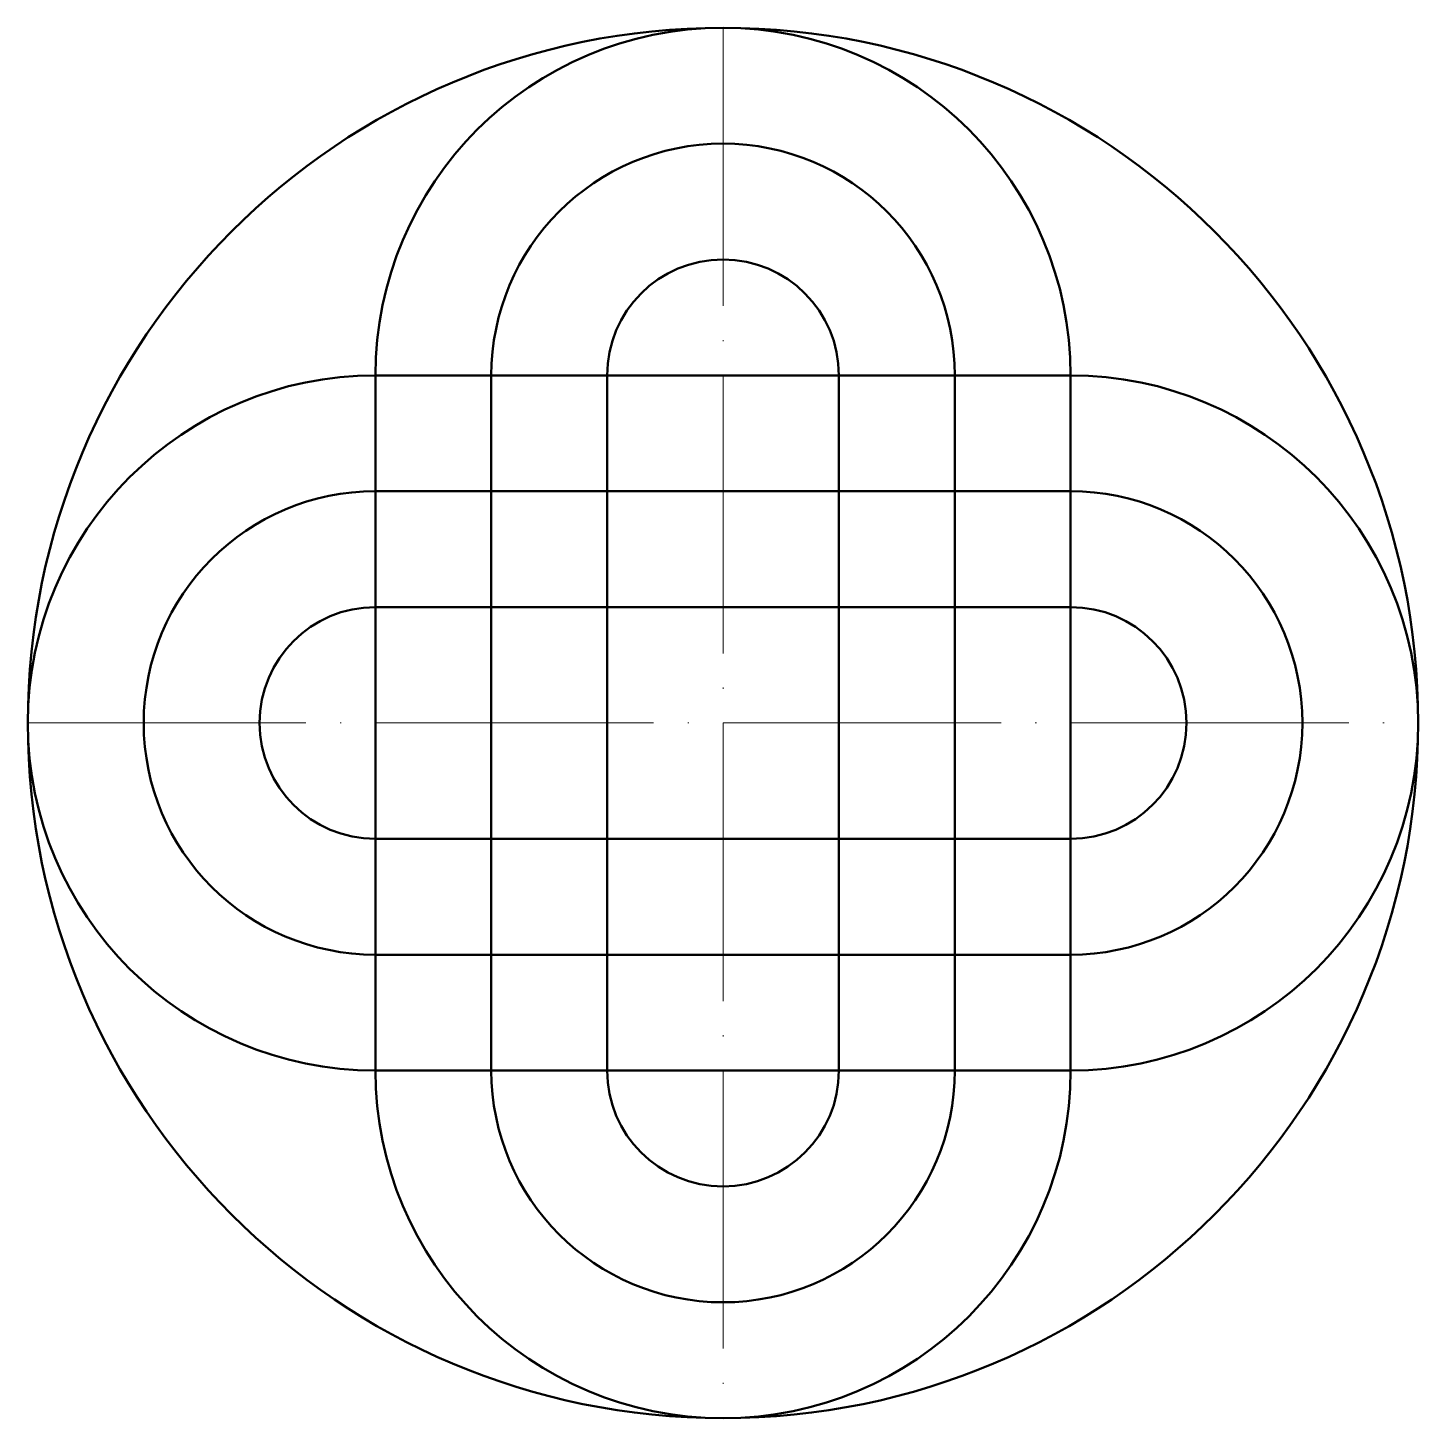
# Model space of a CAD drawing. Header units: millimetres. Extents: x 2725 to 2845, y 744 to 864.
import ezdxf

# ---------------------------------------------------------------- set-up
doc = ezdxf.new("R2010")
doc.units = ezdxf.units.MM
doc.linetypes.add('ACAD_ISO04W100', pattern=[30, 24, -2.95, 0.1, -2.95])
doc.layers.add('Contornos Visibles', color=7, linetype='Continuous', lineweight=50, true_color=0xffffff)
doc.layers.add('Ejes de revolución', color=6, linetype='ACAD_ISO04W100', lineweight=20, true_color=0xff00ff)

msp = doc.modelspace()

# ---------------------------------------------------------------- linework, layer by layer
at = {"layer": 'Contornos Visibles'}
for p, q in [((2755.09, 834.38), (2785.09, 834.38)), ((2755.09, 834.38), (2755.09, 804.38)), ((2765.09, 834.38), (2765.09, 804.38)), ((2775.09, 834.38), (2775.09, 804.38)), ((2815.09, 834.38), (2785.09, 834.38)), ((2795.09, 834.38), (2795.09, 804.38)), ((2805.09, 834.38), (2805.09, 804.38)), ((2815.09, 834.38), (2815.09, 804.38)), ((2755.09, 824.38), (2785.09, 824.38)), ((2815.09, 824.38), (2785.09, 824.38)), ((2755.09, 814.38), (2785.09, 814.38)), ((2815.09, 814.38), (2785.09, 814.38)), ((2755.09, 774.38), (2755.09, 804.38)), ((2765.09, 774.38), (2765.09, 804.38)), ((2775.09, 774.38), (2775.09, 804.38)), ((2795.09, 774.38), (2795.09, 804.38)), ((2805.09, 774.38), (2805.09, 804.38)), ((2815.09, 774.38), (2815.09, 804.38)), ((2755.09, 794.38), (2785.09, 794.38)), ((2815.09, 794.38), (2785.09, 794.38)), ((2755.09, 784.38), (2785.09, 784.38)), ((2815.09, 784.38), (2785.09, 784.38)), ((2755.09, 774.38), (2785.09, 774.38)), ((2815.09, 774.38), (2785.09, 774.38))]:
    msp.add_line(p, q, dxfattribs=at)
msp.add_circle((2785.09, 804.38), 60, dxfattribs=at)
for centre, radius, start, end in [((2785.09, 834.38), 30, 0, 180), ((2785.09, 834.38), 20, 0, 180), ((2785.09, 834.38), 10, 0, 180), ((2755.09, 804.38), 30, 90, 270), ((2815.09, 804.38), 30, 270, 90), ((2755.09, 804.38), 20, 90, 270), ((2815.09, 804.38), 20, 270, 90), ((2755.09, 804.38), 10, 90, 270), ((2815.09, 804.38), 10, 270, 90), ((2785.09, 774.38), 30, 180, 0), ((2785.09, 774.38), 20, 180, 0), ((2785.09, 774.38), 10, 180, 0)]:
    msp.add_arc(centre, radius, start, end, dxfattribs=at)
at = {"layer": 'Ejes de revolución'}
for p, q in [((2785.09, 864.38), (2785.09, 744.38)), ((2725.09, 804.38), (2845.09, 804.38))]:
    msp.add_line(p, q, dxfattribs=at)

doc.saveas('drawing.dxf')
